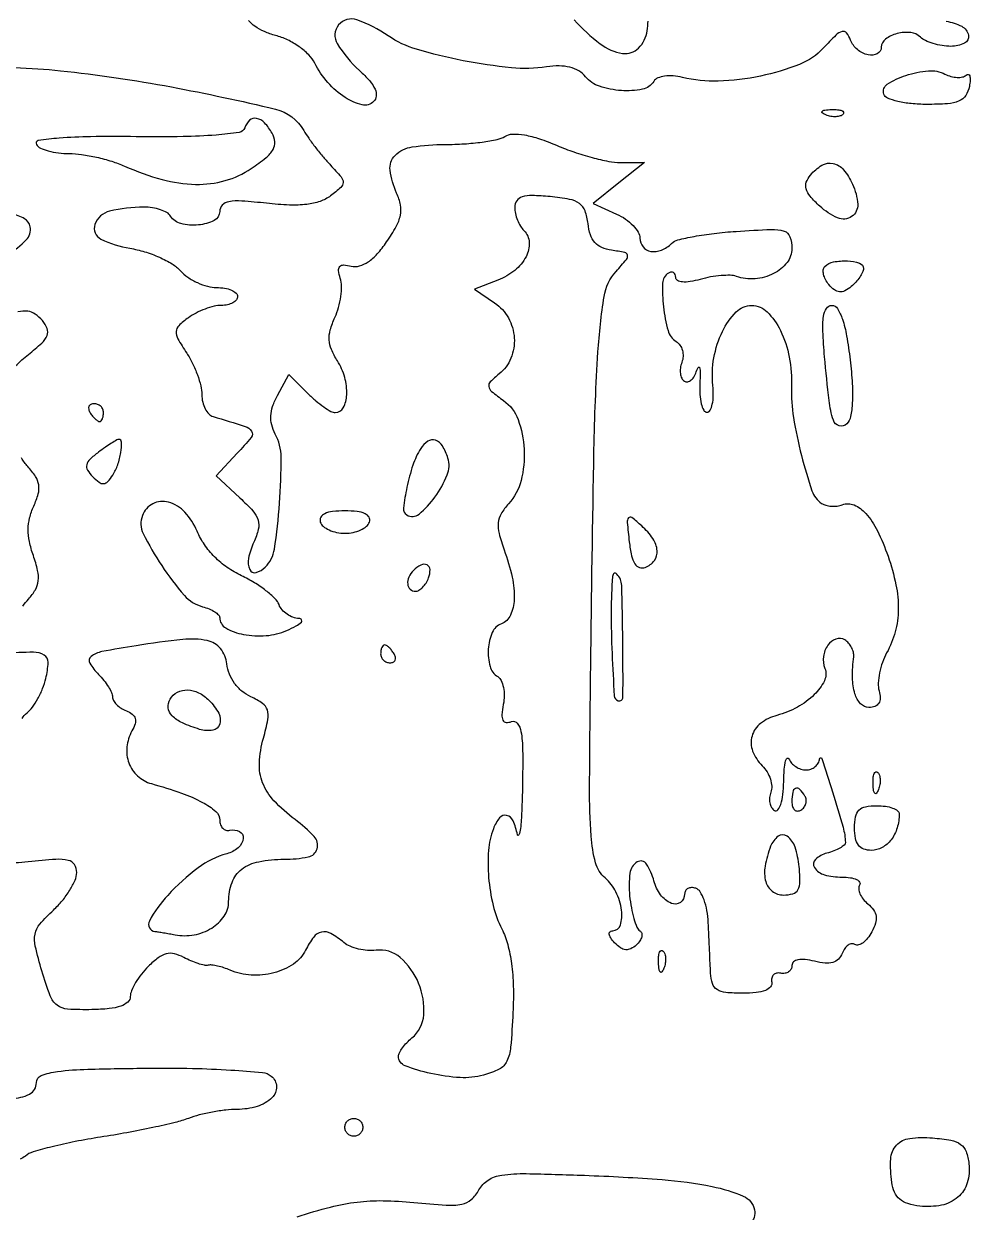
# Model space of a CAD drawing. Extents: x 0 to 5034, y 0 to 2560.
# Drawn here: x 265.1 to 370.9, y 1911.5 to 2044.5 of the extents above; entities that cross this region are included whole.
import ezdxf

# ---------------------------------------------------------------- set-up
doc = ezdxf.new("R2010")
doc.units = 0

msp = doc.modelspace()

# ---------------------------------------------------------------- linework, layer by layer
for points in [[(259, 2039.587469, -0.036915), (269.18077, 2039.268655, -0.019981), (281.588828, 2037.456044, -0.012994), (293.232017, 2034.962203, -0.205872), (296.400879, 2032.587749, 0.022397), (296.957165, 2031.713055, 0.011099), (297.735892, 2030.652687, 0.010992), (298.593519, 2029.586951, 0.015815), (299.402156, 2028.685592, -0.01426), (300.578365, 2027.38269, -0.178309), (300.804313, 2026.769251, -0.2133), (300.555443, 2026.212413, -0.021377), (299.402156, 2025.265503, -0.07937), (298.221438, 2024.641334, -0.052823), (296.725236, 2024.303082, -0.039631), (294.793292, 2024.23047, -0.017617), (292.25, 2024.426395, 0.010173), (289.469144, 2024.682306, 0.061193), (288.021991, 2024.608711, 0.158195), (287.288469, 2024.220438, 0.194959), (287, 2023.508736, -0.284939), (286.378081, 2022.506022, -0.092318), (284.624257, 2022.008628, -0.083291), (282.663635, 2022.153906, -0.196746), (281.5, 2023, 0.127744), (281.098132, 2023.384341, 0.046272), (280.3705, 2023.70625, 0.042162), (279.471138, 2023.926118, 0.038893), (278.52277, 2024, 0.058609), (274.672568, 2023.547133, 0.257617), (273.040257, 2022.06136, 0.375666), (273.71205, 2020.429915, 0.075871), (276.954024, 2019.391361, -0.034778), (278.592607, 2019.010994, -0.030104), (280.246211, 2018.392702, -0.03127), (281.678801, 2017.645931, -0.073178), (282.609012, 2016.879544, 0.058604), (283.432409, 2016.160047, 0.041574), (284.499164, 2015.552116, 0.04203), (285.632697, 2015.137221, 0.066815), (286.654988, 2015, -0.040731), (287.552852, 2014.926736, -0.060135), (288.311153, 2014.70625, -0.079078), (288.826382, 2014.38257, -0.216295), (289, 2014, -0.175567), (288.861745, 2013.618398, -0.092916), (288.468644, 2013.29375, -0.073113), (287.883168, 2013.074011, -0.053321), (287.19113, 2013, 0.059145), (286.362632, 2012.901653, 0.030231), (285.359727, 2012.594987, 0.02955), (284.351213, 2012.149113, 0.039024), (283.496684, 2011.621234, 0.032939), (282.426027, 2010.724497, 0.192202), (282.126829, 2010.068553, 0.142363), (282.316911, 2009.273429, 0.015641), (283.305555, 2007.656417, -0.031704), (283.954206, 2006.514676, -0.026007), (284.502257, 2005.222965, -0.026761), (284.881316, 2003.978877, -0.060635), (285, 2003.003798, 0.056685), (285.093037, 2002.185781, 0.061844), (285.367188, 2001.43481, 0.070052), (285.771788, 2000.86013, 0.132704), (286.25, 2000.564549, -0.004972), (289.859657, 1999.44915, -0.17223), (290.556244, 1998.918772, -0.327814), (290.518661, 1998.231414, -0.016505), (288.945004, 1996.441459), (286.590414, 1993.935113), (289.267173, 1991.453082, -0.022693), (290.711893, 1989.986092, -0.108312), (291.289233, 1988.969725, -0.137548), (291.317679, 1987.932866, -0.045425), (290.809526, 1986.481299, 0.053179), (290.212189, 1984.686406, 0.163912), (290.350659, 1983.431789, 0.364524), (291.0609, 1983.100168, 0.13153), (292.101007, 1983.701007, 0.16072), (293.118061, 1985.719772, 0.018359), (293.691806, 1990.855568, 0.020159), (293.8687, 1996.021937, 0.121926), (293.21368, 1998.600736, -0.05972), (292.812651, 1999.628277, -0.077054), (292.712664, 2000.634966, -0.06977), (292.922002, 2001.699786, -0.039511), (293.449888, 2002.906364), (294.720143, 2005.279857), (296.860071, 2003.139929, 0.019909), (297.74731, 2002.320665, 0.024133), (298.643607, 2001.628604, 0.023784), (299.438567, 2001.128318, 0.129248), (299.926676, 2001, 0.279957), (300.823741, 2001.544994, 0.110016), (301.210527, 2003.000316, 0.078842), (300.982237, 2004.946954, 0.072336), (300.162023, 2006.790964, -0.039791), (299.491924, 2008.067487, -0.087173), (299.24117, 2009.138651, -0.084872), (299.367544, 2010.249366, -0.03624), (299.889067, 2011.655873, 0.039317), (300.295767, 2012.773738, 0.03349), (300.549308, 2014.003122, 0.034859), (300.626508, 2015.158134, 0.076243), (300.489833, 2016.032033, -0.0418), (300.293285, 2016.895634, -0.220742), (300.430539, 2017.348481, -0.229323), (300.859584, 2017.525414, -0.044891), (301.708916, 2017.397542, 0.129163), (302.623286, 2017.413772, 0.0814), (303.596386, 2017.86844, 0.060718), (304.616747, 2018.764855, 0.031108), (305.671449, 2020.105766, 0.02413), (306.738053, 2021.822076, 0.076543), (307.206646, 2023.086117, 0.099009), (307.21225, 2024.243492, 0.058816), (306.789989, 2025.561579, -0.074842), (306.056415, 2028.130818, -0.231984), (306.620023, 2029.791494, -0.162435), (308.5146, 2030.743525, -0.035187), (312.218615, 2031.015313, 0.015219), (314.343133, 2031.086161, 0.01757), (316.359406, 2031.28624, 0.016843), (318.042142, 2031.571157, 0.09101), (318.898512, 2031.916116, -0.137101), (319.769944, 2032.178011, -0.047983), (321.086344, 2032.077178, -0.037817), (322.751607, 2031.655624, -0.020359), (324.731418, 2030.900803, 0.018945), (326.624825, 2030.172788, 0.016753), (328.646667, 2029.556902, 0.017064), (330.506005, 2029.125352, 0.048055), (331.832905, 2028.995033), (334.5, 2028.990066), (331.643361, 2026.704136), (328.786722, 2024.418206), (331.393361, 2023.230542, -0.044763), (332.390591, 2022.663542, -0.049594), (333.2343, 2021.944831, -0.055766), (333.813803, 2021.189935, -0.136664), (334, 2020.521439, 0.17426), (334.347311, 2019.55517, 0.18146), (335.224225, 2019.051134, 0.139261), (336.416343, 2019.187728, 0.097475), (337.55, 2019.938855, -0.13483), (338.242899, 2020.327758, -0.014515), (340.056875, 2020.722715, -0.017002), (342.287033, 2021.062862, -0.012914), (344.75, 2021.288921, -0.006215), (348.701401, 2021.49961, -0.084918), (350.123793, 2021.31569, -0.238588), (350.77648, 2020.687294, -0.084183), (351, 2019.369118, -0.167836), (350.453736, 2017.787588, -0.110394), (348.949383, 2016.556698, -0.097496), (346.884397, 2015.981917, -0.102278), (344.792913, 2016.248442, 0.078697), (344.111414, 2016.367902, 0.024637), (343.071981, 2016.333787, 0.023938), (341.897713, 2016.180339, 0.024334), (340.75, 2015.915886, -0.026552), (339.617324, 2015.660179, -0.061633), (338.748813, 2015.620345, -0.107798), (338.20264, 2015.784547, -0.272453), (338, 2016.128823, 0.090225), (337.938245, 2016.468266, 0.168962), (337.761681, 2016.680164, 0.176434), (337.498042, 2016.731434, 0.099419), (337.188702, 2016.616625, 0.249343), (336.535745, 2015.498367, 0.038166), (336.633074, 2012.83397, 0.039274), (337.147938, 2010.175704, 0.189055), (338.055464, 2008.965722, -0.106728), (338.481948, 2008.555286, -0.081827), (338.751518, 2007.965373, -0.077659), (338.826351, 2007.289881, -0.080607), (338.689391, 2006.63295, 0.057436), (338.524717, 2005.992476, 0.067101), (338.522887, 2005.365036, 0.078272), (338.676463, 2004.845294, 0.144413), (338.967992, 2004.519782, 0.193175), (339.34367, 2004.45455, 0.128045), (339.739899, 2004.653052, 0.089234), (340.099078, 2005.103015, 0.053479), (340.359112, 2005.737757, -0.100621), (340.531508, 2006.066866, -0.623754), (340.669257, 2006.034947, -0.059819), (340.735232, 2005.427544, -0.010456), (340.698084, 2004.274829, 0.028534), (340.702936, 2003.038969, 0.045712), (340.862901, 2001.997053, 0.058634), (341.137127, 2001.270351, 0.280214), (341.5, 2001.049659, 0.278398), (341.851383, 2001.261745, 0.066996), (342.09533, 2001.928149, 0.049847), (342.209384, 2002.89426, 0.030613), (342.159724, 2004.040264, -0.070451), (342.271515, 2007.130696, -0.068678), (343.234851, 2010.097487, -0.080588), (344.755691, 2012.264538, -0.202198), (346.5, 2013, -0.19911), (348.223936, 2012.285156, -0.082875), (349.714082, 2010.194615, -0.066889), (350.706088, 2007.204316, -0.055232), (350.962584, 2003.852928, 0.048313), (351.175222, 2000.459718, 0.02343), (352.06516, 1996.200613, 0.018299), (353.242721, 1992.24632, 0.166685), (354.324042, 1990.84252, 0.080672), (354.801118, 1990.627687, 0.049046), (355.412748, 1990.526403, 0.047672), (356.056946, 1990.545204, 0.060564), (356.633618, 1990.689647, -0.197222), (357.950627, 1990.6593, -0.108441), (359.275677, 1989.696181, -0.068131), (360.561277, 1987.776868, -0.029364), (361.75, 1984.929002, -0.033017), (362.635438, 1981.738411, -0.054737), (362.901039, 1978.960717, -0.062244), (362.552496, 1976.457777, -0.06091), (361.597966, 1974.097875, 0.042057), (361.124122, 1973.042389, 0.035258), (360.799781, 1971.858561, 0.036675), (360.6593, 1970.727872, 0.076667), (360.750033, 1969.847875, -0.058149), (360.864214, 1969.03534, -0.144397), (360.709362, 1968.461032, -0.169414), (360.290592, 1968.11893, -0.087556), (359.616631, 1968, -0.211419), (358.684076, 1968.41277, -0.111694), (358.048873, 1969.535346, -0.070722), (357.775587, 1971.328376, -0.03323), (357.908038, 1973.674593, 0.090644), (357.878934, 1974.176101, 0.062012), (357.676063, 1974.710808, 0.060209), (357.339173, 1975.196161, 0.072673), (356.914717, 1975.552708, 0.227607), (355.930067, 1975.657459, 0.15615), (355.021439, 1974.964703, 0.120592), (354.531097, 1973.698878, 0.124628), (354.689647, 1972.366382, -0.208849), (354.626894, 1970.984241, -0.084976), (353.499087, 1969.426639, -0.068714), (351.607858, 1968.026331, -0.059773), (349.317682, 1967.109671, 0.099062), (347.500267, 1966.211937, 0.159574), (346.536744, 1964.797593, 0.163528), (346.608563, 1963.114032, 0.105028), (347.683428, 1961.459429, -0.06059), (348.219966, 1960.774304, -0.057521), (348.587872, 1959.968739, -0.062007), (348.741261, 1959.169644, -0.108472), (348.640801, 1958.506326, 0.06791), (348.500861, 1957.910789, 0.072824), (348.530846, 1957.3141, 0.081228), (348.720149, 1956.807647, 0.124999), (349.043674, 1956.473008, 0.38018), (349.42011, 1956.538802, 0.090217), (349.747128, 1957.150122, 0.049669), (349.982091, 1958.241772, 0.02301), (350.078947, 1959.690983, -0.012769), (350.143061, 1961.075923, -0.0381), (350.282867, 1962.013914, -0.174128), (350.467625, 1962.302846, -0.496802), (350.662281, 1962.25, 0.087674), (350.960859, 1961.772091, 0.065245), (351.434649, 1961.367188, 0.064399), (352.004061, 1961.093368, 0.080074), (352.583333, 1961, 0.085712), (353.131133, 1961.094601, 0.087909), (353.610121, 1961.367188, 0.092721), (353.947154, 1961.772948, 0.109639), (354.089417, 1962.25, -0.820243), (354.350676, 1962.28295, -0.005858), (355.547638, 1958.554146, -0.006192), (356.716919, 1954.585394, -0.060997), (356.98071, 1952.866631, -0.231708), (356.854012, 1952.586636, -0.043464), (356.377278, 1952.257951, -0.038531), (355.702543, 1951.940535, -0.026734), (354.899384, 1951.683939, 0.124544), (353.638326, 1950.989131, 0.361902), (353.523191, 1950.072252, 0.186904), (354.630502, 1949.262018, 0.065632), (356.618034, 1949, -0.034082), (357.538828, 1948.937163, -0.072655), (358.222682, 1948.739534, -0.140344), (358.564477, 1948.448564, -0.293045), (358.570027, 1948.113307, 0.164052), (358.470098, 1947.683357, 0.078959), (358.614216, 1947.129201, 0.065131), (358.969046, 1946.540067, 0.051518), (359.489997, 1946.008302, -0.062547), (360.132109, 1945.323368, -0.122968), (360.409739, 1944.635278, -0.111747), (360.343965, 1943.852005, -0.046295), (359.928813, 1942.866987, -0.043666), (359.472841, 1942.169007, -0.065851), (358.953738, 1941.662281, -0.088909), (358.455297, 1941.412548, -0.213324), (358.054612, 1941.466248, 0.173328), (357.686938, 1941.544742, 0.119671), (357.286596, 1941.388944, 0.08994), (356.912265, 1941.012108, 0.059133), (356.626744, 1940.469693, -0.106375), (356.207182, 1939.827011, -0.126302), (355.583225, 1939.462088, -0.093129), (354.705939, 1939.380963, -0.038117), (353.521959, 1939.583845, 0.032076), (352.469606, 1939.777271, 0.076141), (351.676059, 1939.750006, 0.131281), (351.187252, 1939.515451, 0.218985), (351, 1939.108408, -0.119164), (350.902611, 1938.705578, -0.124288), (350.632812, 1938.399032, -0.113277), (350.227207, 1938.238827, -0.087213), (349.75, 1938.25, 0.100253), (349.292652, 1938.248882, 0.14682), (348.940625, 1938.059375, 0.14682), (348.751118, 1937.707348, 0.100253), (348.75, 1937.25, -0.23333), (348.608745, 1936.72127, -0.12162), (348.035714, 1936.321429, -0.066949), (346.998781, 1936.074833, -0.024949), (345.5, 1936, -0.022848), (343.61569, 1936.086149, -0.117362), (342.631482, 1936.417808, -0.176114), (342.112655, 1937.081558, -0.067777), (341.90069, 1938.25, -0.000003), (341.852117, 1939.350626, -0.000001), (341.786287, 1940.842617, -0.000001), (341.715654, 1942.443628, -0.000002), (341.65069, 1943.916354, 0.033614), (341.501133, 1945.254739, 0.042986), (341.177078, 1946.451642, 0.048945), (340.741582, 1947.357492, 0.177549), (340.25, 1947.749688, 0.080664), (339.772502, 1947.827233, 0.12306), (339.367188, 1947.72595, 0.143926), (339.098735, 1947.46268, 0.128006), (339, 1947.083333, -0.245471), (338.521989, 1946.168339, -0.25997), (337.51918, 1946.06846, -0.130718), (336.303988, 1947.029954, -0.099214), (335.571526, 1948.571039, 0.084189), (334.740186, 1950.463633, 0.403876), (333.69756, 1950.698143, 0.228432), (332.880335, 1949.437612, 0.057116), (332.850258, 1946.915892, 0.019786), (333.042135, 1945.571318, 0.025461), (333.329419, 1944.356543, 0.024789), (333.662279, 1943.393259, 0.157209), (333.989593, 1943, -0.186219), (334.195221, 1942.722537, -0.127804), (334.201291, 1942.326517, -0.090888), (333.994479, 1941.863632, -0.055509), (333.6022, 1941.409418, -0.069785), (332.983333, 1940.978549, -0.143833), (332.408475, 1940.872079, -0.128949), (331.824545, 1941.091242, -0.051019), (331.173438, 1941.659418, -0.034438), (330.731804, 1942.202752, -0.114545), (330.559866, 1942.62637, -0.26122), (330.656381, 1942.887887, -0.178414), (330.960573, 1943, 0.33078), (331.819096, 1943.637744, 0.109454), (331.943976, 1945.300741, 0.078592), (331.311656, 1947.345239, 0.100218), (330.109874, 1948.904707, -0.149938), (329.040869, 1950.61478, -0.048206), (328.544783, 1953.599728, -0.01846), (328.3726, 1959.07497, -0.001739), (328.493038, 1972.522002, -0.001355), (328.861822, 1996.871757, -0.011541), (329.308964, 2007.788666, -0.022647), (329.990331, 2013.99754, -0.146147), (331.332286, 2016.812668, 0.00964), (332.490391, 2018.144363, 0.230335), (332.606709, 2018.612101, 0.29877), (332.299184, 2018.916996, 0.014938), (330.832286, 2019.169666, -0.066774), (329.74078, 2019.476513, -0.11012), (328.968035, 2020.036103, -0.101758), (328.467689, 2020.906205, -0.050994), (328.19319, 2022.150382, 0.055981), (327.862213, 2023.582693, 0.154475), (327.246363, 2024.400471, 0.109932), (326.126548, 2024.873679, 0.021442), (323.94319, 2025.176808, 0.016743), (321.9409, 2025.300296, 0.081082), (320.815702, 2025.148957, 0.171847), (320.225814, 2024.71353, 0.149742), (320, 2023.976426, 0.055554), (320.075705, 2023.297159, 0.038748), (320.30338, 2022.559695, 0.039127), (320.637164, 2021.877637, 0.063101), (321.032783, 2021.367217, -0.186718), (321.617004, 2020.045563, -0.133792), (321.262489, 2018.452555, -0.102151), (320.003633, 2016.922858, -0.076848), (318.113615, 2015.82754), (315.5, 2014.808289), (317.75, 2013.282173, -0.118048), (319.290342, 2011.594514, -0.110943), (319.944125, 2009.353032, -0.113558), (319.571048, 2007.089166, -0.12846), (318.25, 2005.333245, 0.027986), (317.263091, 2004.456709, 0.243317), (317.088959, 2003.915418, 0.183539), (317.411796, 2003.363351, 0.015488), (318.75, 2002.351031, -0.151757), (320.371114, 2000.231438, -0.075921), (321.048704, 1996.89141, -0.073862), (320.701583, 1993.391425, -0.122927), (319.312216, 1990.792501, 0.048716), (318.477219, 1989.666808, 0.111474), (318.147885, 1988.669072, 0.088151), (318.242117, 1987.479616, 0.023022), (318.812216, 1985.642762, -0.031389), (319.708613, 1982.574244, -0.064877), (319.937444, 1980.090934, -0.097202), (319.521028, 1978.32425, -0.197279), (318.5, 1977.361626, 0.202121), (317.491615, 1976.393027, 0.084753), (317.039941, 1974.527537, 0.083772), (317.23109, 1972.597286, 0.190082), (318.09417, 1971.4418, -0.146379), (318.48029, 1971.007315, -0.059358), (318.729866, 1970.24722, -0.0519), (318.819279, 1969.308609, -0.045068), (318.721748, 1968.324751, 0.025251), (318.561963, 1967.17755, 0.133255), (318.672831, 1966.557902, 0.272883), (319.025607, 1966.318619, 0.107819), (319.627578, 1966.410583, -0.331747), (320.286212, 1966.225292, -0.122022), (320.697884, 1965.286017, -0.040437), (320.882025, 1963.231713, -0.006552), (320.863818, 1959.218615, -0.005633), (320.782198, 1956.395881, -0.015902), (320.640337, 1954.428281, -0.069155), (320.468911, 1953.733387, -0.748967), (320.294267, 1953.75, 0.055109), (319.812402, 1955.305622, 0.233245), (319.088858, 1955.917545, 0.295481), (318.304389, 1955.64806, 0.07486), (317.606989, 1954.418213, 0.07298), (317.063931, 1951.997753, 0.03972), (317.077339, 1948.944952, 0.039043), (317.585919, 1945.829885, 0.055772), (318.54898, 1943.202272, -0.050656), (319.20895, 1941.456935, -0.031807), (319.635697, 1939.315432, -0.027345), (319.834323, 1936.788102, -0.017928), (319.79898, 1933.866766, -0.008922), (319.542233, 1929.970041, -0.08893), (319.121753, 1928.395943, -0.166982), (318.259986, 1927.506035, -0.05209), (316.5, 1926.830547, -0.080101), (313.885521, 1926.561567, -0.040692), (310.602463, 1927.019801, -0.037229), (307.729464, 1927.891057, -0.309865), (307, 1928.955107, -0.12456), (307.098876, 1929.34585, -0.034312), (307.440625, 1929.885796, -0.032421), (307.9259, 1930.464633, -0.028897), (308.5, 1931, 0.205104), (309.820582, 1933.577523, 0.114693), (309.251245, 1937.1165, 0.116816), (307.193063, 1939.996583, 0.215246), (304.489926, 1940.814202, -0.051489), (303.541075, 1940.788184, -0.039955), (302.519763, 1940.948125, -0.041093), (301.581438, 1941.256317, -0.073441), (300.889025, 1941.677138, 0.04344), (299.429939, 1942.688037, 0.181429), (298.392737, 1942.855546, 0.184729), (297.513074, 1942.298913, 0.04528), (296.600454, 1940.813005, -0.1314), (295.249336, 1939.277438, -0.08258), (293.056369, 1938.289905, -0.077568), (290.516821, 1938.026102, -0.091111), (288.165527, 1938.584185, 0.02352), (287.46987, 1938.852187, 0.02403), (286.757036, 1939.051499, 0.024662), (286.123893, 1939.163625, 0.085336), (285.70949, 1939.145255, -0.106082), (285.281513, 1939.143892, -0.024675), (284.582324, 1939.328044, -0.024375), (283.781806, 1939.625356, -0.021765), (282.982408, 1940.009415, 0.062033), (281.923413, 1940.417105, 0.122548), (281.028084, 1940.41684, 0.10149), (280.126796, 1939.985394, 0.034176), (279.022918, 1939.022918, 0.030654), (278.248749, 1938.147522, 0.03141), (277.594232, 1937.190862, 0.033086), (277.136625, 1936.292392, 0.101579), (277, 1935.626823, -0.215052), (276.724116, 1935.015052, -0.099289), (275.952603, 1934.567594, -0.057117), (274.640911, 1934.283178, -0.019839), (272.706316, 1934.167463, -0.019956), (269.989228, 1934.221371, -0.150799), (268.801628, 1934.66715, -0.140638), (268.030667, 1935.718074, -0.016595), (267.108584, 1938.497814, -0.014302), (266.375472, 1941.270334, -0.104694), (266.346429, 1942.635327, -0.132018), (266.884874, 1943.750357, -0.027757), (268.402268, 1945.321845, 0.033212), (269.396368, 1946.374097, 0.03372), (270.236916, 1947.543614, 0.035765), (270.822516, 1948.656835, 0.103558), (271, 1949.504574, 0.141933), (270.739948, 1950.402225, 0.199081), (270.065743, 1950.877271, 0.072284), (268.666278, 1950.984493, 0.008749), (265.581946, 1950.720613, -0.014103), (262.643704, 1950.500893, -0.057828)], [(368.244293, 2044.810034, -0.083018), (369.991146, 2044.246038, -0.229748), (370.743542, 2043.237983, -0.339385), (370.297065, 2042.347707, -0.113375), (368.783333, 2042, -0.038494), (367.795095, 2042.076196, -0.034937), (366.796724, 2042.30338, -0.03673), (365.931296, 2042.63608, -0.086453), (365.367217, 2043.032783, 0.173984), (364.283166, 2043.544298, 0.08814), (362.759002, 2043.422926, 0.095114), (361.460431, 2042.80372, 0.238418), (361, 2041.893011, -0.282182), (360.554593, 2041.166634, -0.1767), (359.533254, 2041.042566, -0.115501), (358.322249, 2041.640879, -0.129598), (357.564107, 2042.693536, 0.072845), (357.114091, 2043.494592, 0.307859), (356.617572, 2043.657053, 0.124593), (355.924848, 2043.252112, 0.011558), (354.532187, 2041.818138, -0.111744), (351.848758, 2039.98009, -0.043124), (347.502033, 2038.674434, -0.042731), (342.760357, 2038.101732, -0.070289), (338.749825, 2038.526654, 0.041862), (337.715367, 2038.695961, 0.054287), (336.755411, 2038.667238, 0.064723), (335.990738, 2038.457546, 0.156333), (335.550077, 2038.081027, -0.208214), (334.27953, 2037.199318, -0.065633), (331.921043, 2037.045749, -0.063766), (329.483558, 2037.523164, -0.140233), (327.929327, 2038.585156, 0.084931), (327.161755, 2039.243062, 0.072122), (326.175295, 2039.654523, 0.061539), (324.970938, 2039.809834, 0.038949), (323.556882, 2039.707089, -0.061942), (319.619549, 2039.602078, -0.024105), (314.220064, 2040.391984, -0.023495), (309.009624, 2041.669524, -0.078759), (305.84563, 2043.176969, 0.065995), (302.342465, 2044.956527, 0.314062), (300.293487, 2044.38858, 0.322281), (300.150701, 2042.299549, 0.067123), (302.628583, 2039.293253, -0.024702), (303.772114, 2038.123334, -0.074495), (304.377903, 2037.190345, -0.130637), (304.505359, 2036.435923, -0.174994), (304.212853, 2035.812853, -0.261619), (302.918163, 2035.449472, -0.085401), (301.030926, 2036.266422, -0.06756), (299.085029, 2037.951978, -0.064823), (297.626941, 2040.117536, 0.080137), (296.959551, 2041.046361, 0.042984), (295.878761, 2041.960202, 0.041267), (294.581099, 2042.726623, 0.049458), (293.25, 2043.215783, -0.039099), (291.994081, 2043.648056, -0.052259), (290.945151, 2044.2404, -0.06301), (290.229986, 2044.899128, -0.176963)], [(326.660228, 2044.954327, 0.045109), (329.556562, 2042.27806, 0.127846), (332.068966, 2041.211508, 0.237776), (333.849303, 2041.800968, 0.162169), (334.818903, 2043.745056, 0.030299), (334.906482, 2044.830314, 0.170795)], [(263.33008, 2018.699619, 0.061126), (265.35782, 2020.33036, 0.244833), (265.800601, 2021.807838, 0.216878), (265.169442, 2022.699086, 0.084272), (263.721603, 2023.242929, 0.035195)], [(264.159755, 2006.237385, -0.022691), (265.616235, 2007.510984, 0.018712), (267.103008, 2008.790345, 0.10966), (267.685075, 2009.633213, 0.19121), (267.691283, 2010.402616, 0.080909), (267.159098, 2011.308299, 0.071295), (266.35938, 2012.032265, 0.122663), (265.519858, 2012.338019, 0.086887), (264.433658, 2012.26385, 0.023482)], [(264.996154, 1979.345483, -0.033004), (265.613721, 1980.12566, 0.05362), (266.3781, 1981.177499, 0.103122), (266.700316, 1982.163767, 0.084343), (266.632676, 1983.327995, 0.027284), (266.152485, 1984.992426, -0.032365), (265.716284, 1986.564128, -0.053582), (265.58042, 1987.932685, -0.058116), (265.740893, 1989.217962, -0.046837), (266.197428, 1990.533962, 0.038405), (266.693246, 1991.889092, 0.106092), (266.756464, 1992.897863, 0.107306), (266.400215, 1993.836902, 0.039813), (265.533434, 1994.963056, -0.053537), (264.829131, 1995.931886, -0.059805)], [(264.890609, 1966.75365, -0.099653), (265.445267, 1967.389757, 0.072541), (266.046972, 1968.009136, 0.031557), (266.660784, 1968.981679, 0.030398), (267.193474, 1970.115732, 0.035448), (267.553675, 1971.25, 0.048184), (267.807546, 1973.047204, 0.275658), (267.369492, 1973.860777, 0.140269), (266.170602, 1974.179966, 0.011348), (262.880651, 1974.044301, -0.050102)], [(263.720161, 1924.257427, 0.129129), (265.714816, 1924.707425, 0.279893), (266.500652, 1926, -0.312127), (267.046799, 1926.788913, -0.057961), (268.853916, 1927.239559, -0.02588), (272.236046, 1927.499974, -0.003947), (279.000652, 1927.616356, -0.007306), (283.943425, 1927.590146, -0.011035), (288.243771, 1927.409497, -0.00728), (291.769492, 1927.131761, -0.145084), (292.762331, 1926.733677, -0.222113), (293.351988, 1925.555926, -0.20892), (292.845465, 1924.30546, -0.120949), (291.196609, 1923.332077, -0.07327), (288.942655, 1923, 0.028423), (287.674652, 1922.92786, 0.017053), (286.18239, 1922.705738, 0.017051), (284.70813, 1922.382305, 0.028322), (283.495413, 1921.998256, -0.030789), (282.028683, 1921.541708, -0.007255), (279.525379, 1920.966931, -0.007444), (276.622517, 1920.389668, -0.007266), (273.680314, 1919.894064, 0.01025), (270.840205, 1919.398212, 0.013069), (268.245771, 1918.819453, 0.011036), (266.115812, 1918.235261, 0.09875), (265.262735, 1917.783932, -0.081821), (264.669771, 1917.44426, -0.055601)], [(295.664923, 1910.989438, -0.015771), (299.387455, 1912.068833, -0.03232), (302.371757, 1912.630608, -0.034578), (305.271475, 1912.782457, -0.020972), (308.702515, 1912.580657, 0.008881), (312.323314, 1912.279712, 0.063966), (314.067771, 1912.389046, 0.13305), (315.140971, 1912.913957, 0.090233), (315.992102, 1913.985242, -0.129227), (317.021175, 1915.093367, -0.107207), (318.536729, 1915.649581, -0.039659), (321.27341, 1915.810869, -0.004021), (327.789586, 1915.625434, -0.009328), (336.470569, 1915.146209, -0.03167), (342.084494, 1914.371544, -0.049857), (345.566301, 1913.294206, -0.250245), (346.807406, 1911.761545, -0.242891), (346.344603, 1910.189458, -0.046906)]]:
    msp.add_lwpolyline(points, format="xyb")
for points in [[(370.476964, 2038.785184, -0.240384), (370.717293, 2038.858559, -0.286505), (370.890409, 2038.702523, -0.088753), (370.939479, 2038.223767, -0.027196), (370.845383, 2037.5, -0.101664), (370.435357, 2036.491894, -0.147342), (369.698557, 2035.884664, -0.082345), (368.409646, 2035.579621, -0.01702), (366.071234, 2035.5, -0.024355), (364.353685, 2035.583713, -0.034606), (362.846577, 2035.837124, -0.037217), (361.704096, 2036.203305, -0.21935), (361.284298, 2036.65, -0.342431), (361.672039, 2037.755522, -0.063983), (363.744049, 2038.745827, -0.058055), (366.268823, 2039.263083, -0.140868), (368.118517, 2038.900056, 0.05001), (368.792508, 2038.635721, 0.056348), (369.478949, 2038.524066, 0.064421), (370.075536, 2038.571892, 0.140789)], [(356.729167, 2034.395833, -0.126455), (356.402231, 2034.202593, -0.060344), (355.916927, 2034.123424, -0.05415), (355.359369, 2034.160852, -0.051402), (354.8125, 2034.316886, -0.054073), (354.395823, 2034.538436, -0.470617), (354.37858, 2034.720685, -0.168741), (354.670344, 2034.862007, -0.018894), (355.416667, 2034.921053, -0.028489), (356.112848, 2034.910055, -0.077125), (356.592839, 2034.799335, -0.208169), (356.77538, 2034.614691, -0.296942)], [(289.793847, 2032.881542, -0.283288), (289.178877, 2032.366772, -0.015776), (286.586797, 2032.071886, -0.016963), (282.901721, 2031.895583, -0.006096), (277.648314, 2031.886693, 0.005721), (272.559868, 2031.881899, 0.016628), (269.046949, 2031.721475, 0.017613), (266.704349, 2031.452993, 0.538227), (266.496817, 2031.005151, 0.148915), (266.93752, 2030.617402, 0.039511), (267.828509, 2030.295263, 0.036462), (268.948658, 2030.073956, 0.030551), (270.157888, 2030, -0.03604), (271.549259, 2029.899579, -0.019753), (273.230429, 2029.587403, -0.019597), (274.92081, 2029.133579, -0.029465), (276.348871, 2028.595414, 0.037935), (280.560278, 2027.089206, 0.062241), (284.302956, 2026.549109, 0.073048), (287.611386, 2026.971016, 0.08122), (290.529145, 2028.326014, 0.020381), (292.17944, 2029.548592, 0.090158), (292.966638, 2030.459623, 0.156674), (293.160084, 2031.316806, 0.105727), (292.861942, 2032.282213, 0.060849), (292.015304, 2033.439134, 0.157427), (291.12111, 2033.933696, 0.234801), (290.345185, 2033.720344, 0.130602)], [(357.783447, 2026.575937, -0.089682), (358.356483, 2024.318951, -0.267957), (357.683857, 2022.940117, -0.256208), (356.115566, 2022.795904, -0.085229), (354.118413, 2024.104308, -0.026188), (353.041564, 2025.218385, -0.106401), (352.588709, 2026.03943, -0.161633), (352.609829, 2026.781327, -0.086155), (353.071624, 2027.586302, -0.085712), (354.357715, 2028.685191, -0.189028), (355.612062, 2028.890725, -0.168478), (356.774804, 2028.185731, -0.066196)], [(359, 2017.122445, -0.111339), (358.906332, 2016.707018, -0.03834), (358.598349, 2016.169331, -0.035842), (358.15591, 2015.609114, -0.034501), (357.632679, 2015.110114, -0.053298), (356.914404, 2014.633102, -0.14287), (356.318087, 2014.514756, -0.144055), (355.754821, 2014.735853, -0.054525), (355.141355, 2015.329678, -0.050294), (354.759998, 2015.896518, -0.066134), (354.540812, 2016.479466, -0.081927), (354.508117, 2016.989005, -0.173199), (354.675343, 2017.342009, -0.149201), (355.665531, 2017.869124, -0.060999), (357.201596, 2017.978552, -0.066973), (358.564655, 2017.724212, -0.323797)], [(357.510588, 2006.908775, -0.013662), (357.748329, 2004.22103, -0.028094), (357.758316, 2002.109316, -0.034305), (357.570426, 2000.551438, -0.150314), (357.141557, 1999.741557, -0.272462), (356.293017, 1999.521825, -0.248003), (355.634738, 2000.153554, -0.051594), (355.152988, 2002.341946, -0.006252), (354.655173, 2007.25, -0.010375), (354.461336, 2010.103263, -0.047172), (354.539806, 2011.764837, -0.105897), (354.872129, 2012.668297, -0.257291), (355.474066, 2013, -0.261749), (356.101517, 2012.647372, -0.056089), (356.647417, 2011.471723, -0.037645), (357.12159, 2009.594365, -0.014151)], [(272.5, 2001, 0.029505), (272.768994, 2000.617226, 0.035638), (273.066025, 2000.29375, 0.038439), (273.34829, 2000.065539, 0.151918), (273.559017, 2000, 0.210953), (273.727648, 2000.07446, 0.081139), (273.870461, 2000.29375, 0.061769), (273.967655, 2000.617151, 0.042167), (274, 2001, 0.105053), (273.918938, 2001.381556, 0.099167), (273.688914, 2001.70625, 0.09642), (273.345238, 2001.923877, 0.093332), (272.940983, 2002, 0.108972), (272.586039, 2001.921712, 0.182303), (272.3746, 2001.70625, 0.161196), (272.343488, 2001.3821, 0.082592)], [(273.44113, 1996.567321, 0.029324), (272.473414, 1995.761364, 0.147329), (272.124107, 1995.158526, 0.196516), (272.217302, 1994.563952, 0.058862), (272.791641, 1993.82568, 0.037094), (273.509762, 1993.198497, 0.183343), (274.016637, 1993.052144, 0.192353), (274.477943, 1993.281635, 0.041355), (275.026328, 1994.008359, 0.056142), (275.590793, 1995.172108, 0.04363), (275.942212, 1996.535636, 0.047305), (276.022752, 1997.676257, 0.407188), (275.69113, 1998, 0.136209), (275.494546, 1997.945435, 0.006375), (274.902783, 1997.57915, 0.010133), (274.207265, 1997.116211, 0.007072)], [(309.47987, 1996.967429, 0.056995), (308.606577, 1995.111033, 0.029957), (307.935456, 1992.64729, 0.022876), (307.557443, 1990.309466, 0.290747), (307.928313, 1989.544305, 0.3228), (309.289762, 1989.641004, 0.062622), (311.071924, 1991.55277, 0.058491), (312.44719, 1994.020687, 0.17652), (312.527002, 1995.914924, 0.060326), (311.909628, 1997.268794, 0.174199), (311.118369, 1997.90541, 0.235829), (310.27435, 1997.794537, 0.10625)], [(278.352121, 1989.47523, 0.209266), (278.444889, 1987.46743, 0.031194), (280.506792, 1983.875557, 0.033122), (283.043374, 1980.536801, 0.150904), (285.092078, 1979.26567, -0.03333), (285.822539, 1979.021645, -0.045163), (286.439548, 1978.700961, -0.052994), (286.869913, 1978.356155, -0.199963), (287, 1978.043884, 0.270811), (287.672228, 1976.893769, 0.081212), (289.65364, 1976.168575, 0.067756), (292.189787, 1976.032807, 0.081874), (294.5, 1976.61092, 0.018896), (295.55562, 1977.116136, 0.074239), (296.136115, 1977.541498, 0.377575), (296.153983, 1977.803219, 0.226105), (295.856989, 1977.954896, -0.081631), (295.185817, 1978.084217, -0.063939), (294.527361, 1978.427812, -0.064299), (293.980691, 1978.924047, -0.084926), (293.637804, 1979.501484, 0.108957), (293.181254, 1980.193087, 0.028553), (292.170239, 1981.067692, 0.027611), (290.87533, 1981.955266, 0.025181), (289.450932, 1982.72479, -0.042197), (287.841936, 1983.666047, -0.043431), (286.430477, 1984.856029, -0.044833), (285.286272, 1986.231377, -0.052179), (284.471143, 1987.723306, 0.088762), (283.107546, 1989.837474, 0.136348), (281.261736, 1990.968829, 0.191796), (279.530842, 1990.794913, 0.183328)], [(298.25, 1988.75, 0.141711), (298.579854, 1988.27125, 0.064922), (299.229688, 1987.867188, 0.056675), (300.076566, 1987.592732, 0.050084), (301, 1987.5, 0.050084), (301.923434, 1987.592732, 0.056675), (302.770312, 1987.867188, 0.064922), (303.420146, 1988.27125, 0.141711), (303.75, 1988.75, 0.211461), (303.699278, 1989.282133, 0.159419), (303.261404, 1989.684211, 0.080465), (302.367398, 1989.92783, 0.026371), (301, 1990, 0.026371), (299.632602, 1989.92783, 0.080465), (298.738596, 1989.684211, 0.159419), (298.300722, 1989.282133, 0.211461)], [(332.805499, 1986.540329, 0.023856), (333.062749, 1984.985053, 0.087358), (333.43726, 1984.063214, 0.174549), (333.94906, 1983.661879, 0.173151), (334.601208, 1983.677211, 0.140834), (335.612505, 1984.440013, 0.184581), (335.929246, 1985.542842, 0.129541), (335.447478, 1986.891809, 0.058709), (334.204291, 1988.31512, 0.017126), (333.093183, 1989.253493, 0.414095), (332.727183, 1989.210055, 0.192224), (332.578783, 1988.70847, 0.006015)], [(308.666667, 1983.333333, 0.091378), (308.156592, 1982.592774, 0.130128), (308.028301, 1981.80828, 0.180985), (308.310022, 1981.232145, 0.191777), (308.893011, 1981, 0.13875), (309.276919, 1981.108626, 0.061199), (309.692784, 1981.440625, 0.053891), (310.075237, 1981.926204, 0.048303), (310.361626, 1982.5, 0.096999), (310.522444, 1983.420212, 0.280386), (310.188989, 1983.943768, 0.235886), (309.502242, 1983.939404, 0.0791)], [(330.944444, 1982.666667, 0.020438), (330.779586, 1978.768952, 0.011485), (330.881794, 1974.030946, 0.003926), (331.129415, 1969.308855, 0.310141), (331.56468, 1968.75, 0.505808), (332.102028, 1969.140924, 0.003835), (332.08698, 1975.438809, 0.004951), (331.962799, 1981.659242, 0.191163), (331.422221, 1982.911113, 0.101161), (331.256995, 1983.020254, 0.217075), (331.107708, 1983.013473, 0.182845), (330.996677, 1982.89094, 0.072968)], [(277.652249, 1974.911098, 0.007465), (273.823824, 1974.241667, 0.117069), (272.620592, 1973.702727, 0.37908), (272.474806, 1972.952455, 0.063242), (273.452381, 1971.690476, -0.028267), (274.044687, 1971.027125, -0.03006), (274.545387, 1970.314166, -0.031505), (274.897296, 1969.65308, -0.106949), (275, 1969.178417, 0.134555), (275.113162, 1968.765528, 0.062202), (275.456888, 1968.321957, 0.055048), (275.960435, 1967.916991, 0.050272), (276.555364, 1967.617128, -0.071363), (277.220091, 1967.246273, -0.162914), (277.538761, 1966.776884, -0.144667), (277.530313, 1966.169361, -0.052287), (277.186127, 1965.368106, 0.102008), (276.61753, 1963.573885, 0.114543), (276.842065, 1961.779898, 0.119464), (277.818416, 1960.322966, 0.117894), (279.357971, 1959.466071, -0.015743), (282.712594, 1958.41119, -0.038768), (285.075386, 1957.373988, -0.055558), (286.551624, 1956.359383, -0.217759), (287, 1955.37868, 0.083371), (287.085222, 1954.871133, 0.113243), (287.330469, 1954.478425, 0.127957), (287.696538, 1954.262708, 0.124801), (288.125, 1954.25, -0.173552), (289.227821, 1954.111411, -0.316829), (289.634222, 1953.346646, -0.186066), (289.067081, 1952.291301, -0.111657), (287.793554, 1951.616327, 0.095426), (284.6031, 1950.054473, 0.044693), (281.178369, 1946.959594, 0.063562), (279.130775, 1944.08944, 0.533982), (279.75, 1942.923489, -0.01172), (280.137861, 1942.874712, -0.003607), (280.720313, 1942.783251, -0.003607), (281.37071, 1942.671483, -0.00395), (282, 1942.553526, 0.092974), (284.128171, 1942.536971, 0.094446), (286.104783, 1943.294477, 0.105812), (287.499063, 1944.633385, 0.14981), (288, 1946.267776, -0.087852), (288.378898, 1948.407596, -0.143053), (289.464609, 1949.88212, -0.116258), (291.363553, 1950.73118, -0.047281), (294.2, 1951, 0.047684), (296.904869, 1951.258545, 0.284839), (297.900231, 1952.17762, 0.262334), (297.559766, 1953.55184, 0.042703), (295.433487, 1955.452673, -0.041913), (293.068218, 1957.560459, -0.097396), (291.802022, 1959.558073, -0.105541), (291.442258, 1961.780894, -0.054944), (291.890677, 1964.566236, 0.018353), (292.38612, 1966.65679, 0.123338), (292.333829, 1967.713585, 0.170407), (291.794673, 1968.449265, 0.04334), (290.486934, 1969.187907, -0.066088), (289.49137, 1969.811398, -0.062452), (288.671205, 1970.683774, -0.062456), (288.091875, 1971.731574, -0.066118), (287.803276, 1972.870016, 0.142282), (287.080541, 1974.584726, 0.17444), (285.60192, 1975.478771, 0.07639), (282.862122, 1975.604732, 0.01291)], [(305, 1974, 0.105053), (305.081062, 1973.618444, 0.099167), (305.311086, 1973.29375, 0.09642), (305.654762, 1973.076123, 0.093332), (306.059017, 1973, 0.108972), (306.413961, 1973.078288, 0.182303), (306.6254, 1973.29375, 0.161196), (306.656512, 1973.6179, 0.082592), (306.5, 1974, 0.029505), (306.231006, 1974.382774, 0.035638), (305.933975, 1974.70625, 0.038439), (305.65171, 1974.934461, 0.151918), (305.440983, 1975, 0.210953), (305.272352, 1974.92554, 0.081139), (305.129539, 1974.70625, 0.061769), (305.032345, 1974.382849, 0.042167)], [(285.8, 1968.8, -0.072808), (286.882954, 1967.345597, -0.20446), (286.996312, 1966.107695, -0.283592), (286.215921, 1965.442227, -0.11217), (284.75, 1965.545007, -0.032295), (282.827426, 1966.264222, -0.093383), (281.666197, 1967.073696, -0.164772), (281.238001, 1967.961954, -0.170669), (281.446149, 1968.912868, -0.133), (282.276322, 1969.690566, -0.129274), (283.394771, 1969.953864, -0.110764), (284.637269, 1969.641169, -0.079724)], [(360.683114, 1958.8125, -0.054073), (360.461564, 1958.395823, -0.470617), (360.279315, 1958.37858, -0.168741), (360.137993, 1958.670344, -0.018894), (360.078947, 1959.416667, -0.028489), (360.089945, 1960.112848, -0.077125), (360.200665, 1960.592839, -0.208169), (360.385309, 1960.77538, -0.296942), (360.604167, 1960.729167, -0.126455), (360.797407, 1960.402231, -0.060344), (360.876576, 1959.916927, -0.05415), (360.839148, 1959.359369, -0.051402)], [(351, 1957.440983, 0.067432), (351.074611, 1956.890269, 0.140899), (351.298542, 1956.524436, 0.190788), (351.63036, 1956.397824, 0.136093), (352.016312, 1956.510081, 0.090427), (352.360589, 1956.820631, 0.095498), (352.565079, 1957.22714, 0.099685), (352.598899, 1957.665803, 0.108373), (352.457295, 1958.069098, 0.050477), (351.86686, 1958.838655, 0.315493), (351.407182, 1958.933879, 0.25701), (351.085158, 1958.519563, 0.039415)], [(363, 1956.081787, -0.0729), (362.76905, 1954.506187, -0.090126), (362.097108, 1953.186169, -0.103021), (361.089575, 1952.311619, -0.128078), (359.893011, 1952, -0.085724), (359.026893, 1952.149594, -0.146188), (358.439301, 1952.580162, -0.117503), (358.104697, 1953.341336, -0.045088), (358, 1954.5, -0.045527), (358.115743, 1955.768514, -0.152009), (358.5, 1956.5, -0.152009), (359.231486, 1956.884257, -0.045527), (360.5, 1957, -0.03493), (361.457534, 1956.933025, -0.053132), (362.265625, 1956.730275, -0.069316), (362.820686, 1956.433926, -0.239948)], [(348.623207, 1952.460477, 0.047793), (348.005329, 1950.235663, 0.108738), (348.076867, 1948.502155, 0.168947), (348.80616, 1947.419039, 0.162268), (350.063358, 1947, 0.069494), (351.114921, 1947.146864, 0.199913), (351.679927, 1947.596478, 0.128331), (351.902639, 1948.473254, 0.022985), (351.813358, 1950.172988, 0.054492), (351.353868, 1952.357527, 0.159464), (350.455435, 1953.583415, 0.327097), (349.464621, 1953.573329, 0.141421)], [(336.683114, 1938.8125, -0.054073), (336.461564, 1938.395823, -0.470617), (336.279315, 1938.37858, -0.168741), (336.137993, 1938.670344, -0.018894), (336.078947, 1939.416667, -0.028489), (336.089945, 1940.112848, -0.077125), (336.200665, 1940.592839, -0.208169), (336.385309, 1940.77538, -0.296942), (336.604167, 1940.729167, -0.126455), (336.797407, 1940.402231, -0.060344), (336.876576, 1939.916927, -0.05415), (336.839148, 1939.359369, -0.051402)], [(303, 1921, -0.099038), (302.923658, 1920.618362, -0.097945), (302.70625, 1920.29375, -0.097945), (302.381638, 1920.076342, -0.099038), (302, 1920, -0.099038), (301.618362, 1920.076342, -0.097945), (301.29375, 1920.29375, -0.097945), (301.076342, 1920.618362, -0.099038), (301, 1921, -0.099038), (301.076342, 1921.381638, -0.097945), (301.29375, 1921.70625, -0.097945), (301.618362, 1921.923658, -0.099038), (302, 1922, -0.099038), (302.381638, 1921.923658, -0.097945), (302.70625, 1921.70625, -0.097945), (302.923658, 1921.381638, -0.099038)], [(370.800558, 1916.914404, -0.102801), (370.609528, 1914.777497, -0.142171), (369.566159, 1913.172714, -0.129355), (367.736744, 1912.278652, -0.078023), (365.310472, 1912.177742, -0.045268), (363.968668, 1912.456226, -0.101596), (363.058779, 1912.950481, -0.114896), (362.484829, 1913.718305, -0.068198), (362.170919, 1914.822726, -0.049253), (362.059389, 1917.456816, -0.17312), (362.708505, 1918.996612, -0.177502), (364.172805, 1919.754588, -0.052258), (366.741963, 1919.810844, -0.023395), (368.79246, 1919.544211, -0.111393), (369.875298, 1919.088995, -0.152797), (370.477668, 1918.292845, -0.057248)]]:
    msp.add_lwpolyline(points, format="xyb", close=True)

doc.saveas('drawing.dxf')
